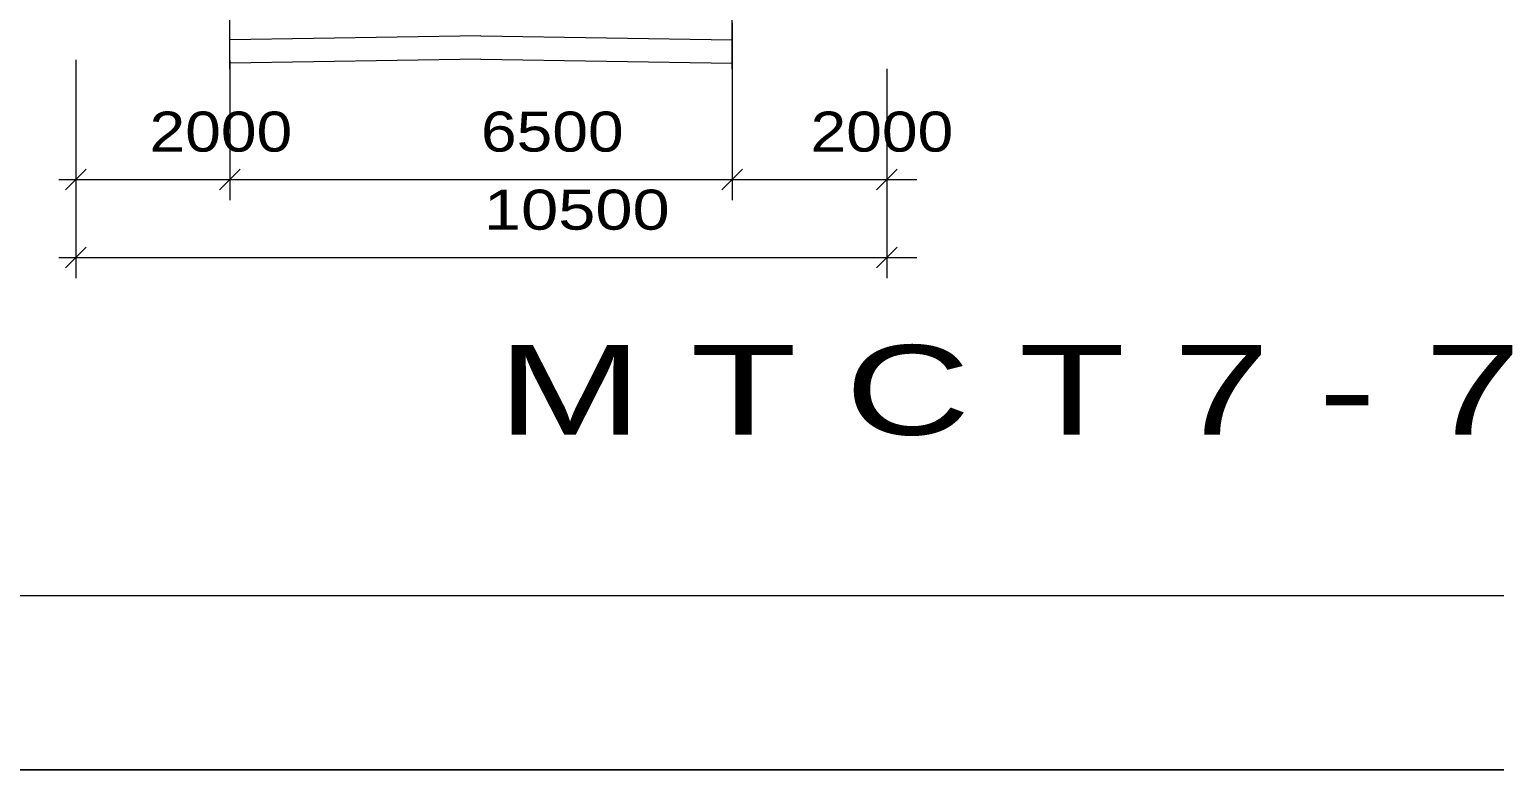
# Model space of a CAD drawing. Header units: metres. Extents: x 533049 to 537618, y 1849954 to 1852676.
# Drawn here: x 534294 to 534597.2, y 1849953.7 to 1850106.9 of the extents above; entities that cross this region are included whole.
import ezdxf

# ---------------------------------------------------------------- set-up
doc = ezdxf.new("R2010")
doc.units = ezdxf.units.M
doc.header["$LTSCALE"] = 2
for name, color, linetype, lineweight in [('21', 7, 'Continuous', 13), ('58', 7, 'Continuous', 13), ('59', 7, 'Continuous', 13), ('60', 7, 'Continuous', 13), ('61', 7, 'Continuous', 13)]:
    doc.layers.add(name, color=color, linetype=linetype, lineweight=lineweight)

msp = doc.modelspace()

# ---------------------------------------------------------------- linework, layer by layer
at = {"layer": '21'}
for p, q in [((534303.6, 1850100.53), (534303.6, 1850055.37)), ((534303.6, 1850098.64), (534303.6, 1850071.51)), ((534335.45, 1850100.39), (534335.45, 1850071.51)), ((534335.45, 1850098.64), (534335.45, 1850071.51)), ((534439.46, 1850098.64), (534439.46, 1850071.51)), ((534439.46, 1850098.64), (534439.46, 1850071.51)), ((534471.46, 1850098.71), (534471.46, 1850055.37)), ((534471.46, 1850098.64), (534471.46, 1850071.51)), ((534305.75, 1850077.95), (534301.45, 1850073.66)), ((534337.6, 1850077.95), (534333.31, 1850073.66)), ((534333.31, 1850073.66), (534337.6, 1850077.95)), ((534437.31, 1850073.66), (534441.6, 1850077.95)), ((534441.6, 1850077.95), (534437.31, 1850073.66)), ((534469.31, 1850073.66), (534473.61, 1850077.95)), ((534300.06, 1850075.81), (534331.54, 1850075.81)), ((534322.96, 1850075.81), (534451.95, 1850075.81)), ((534443.37, 1850075.81), (534477.66, 1850075.81)), ((534300.06, 1850059.66), (534477.66, 1850059.66)), ((534305.75, 1850061.81), (534301.45, 1850057.51)), ((534469.31, 1850057.51), (534473.61, 1850061.81))]:
    msp.add_line(p, q, dxfattribs=at)
at = {"layer": '58'}
msp.add_line((534439.45, 1850108.24), (534439.46, 1850098.64), dxfattribs=at)
at = {"layer": '59'}
for points in [[(534335.45, 1850098.64), (534335.45, 1850110.06)], [(534439.46, 1850098.64), (534439.45, 1850110.06)]]:
    msp.add_lwpolyline(points, dxfattribs=at)
at = {"layer": '60'}
for p, q in [((534387.45, 1850105.49), (534335.45, 1850104.66)), ((534387.45, 1850105.49), (534439.45, 1850104.66)), ((534387.45, 1850100.67), (534335.45, 1850099.84)), ((534387.45, 1850100.67), (534439.45, 1850099.84))]:
    msp.add_line(p, q, dxfattribs=at)
at = {"layer": '61'}
for points in [[(537432.41, 1849953.71), (537432.41, 1852676.21), (533348.66, 1852676.21), (533348.66, 1849953.71)], [(533348.66, 1852676.21), (537432.41, 1852676.21), (537432.41, 1849953.71), (533348.66, 1849953.71)], [(533348.66, 1852676.21), (537432.41, 1852676.21), (537432.41, 1849953.71), (533348.66, 1849953.71)], [(533384.62, 1852640.25), (537396.44, 1852640.25), (537396.44, 1849989.68), (533384.62, 1849989.68)], [(533384.62, 1852640.25), (537396.44, 1852640.25), (537396.44, 1849989.68), (533384.62, 1849989.68)]]:
    msp.add_lwpolyline(points, close=True, dxfattribs=at)

# ---------------------------------------------------------------- texts
at = {"layer": '21'}
for s, height, width, p in [('2000', 8.272, 1.2, (534318.86, 1850081.57)), ('6500', 8.272, 1.2, (534387.45, 1850081.57)), ('2000', 8.272, 1.2, (534455.66, 1850081.57)), ('10500', 8.272, 1.25, (534388.06, 1850065.42)), ('M T C T 7 - 7', 18.55, 1.45, (534390.85, 1850022.98))]:
    msp.add_text(s, height=height, dxfattribs=dict(at, width=width)).set_placement(p)

doc.saveas('drawing.dxf')
